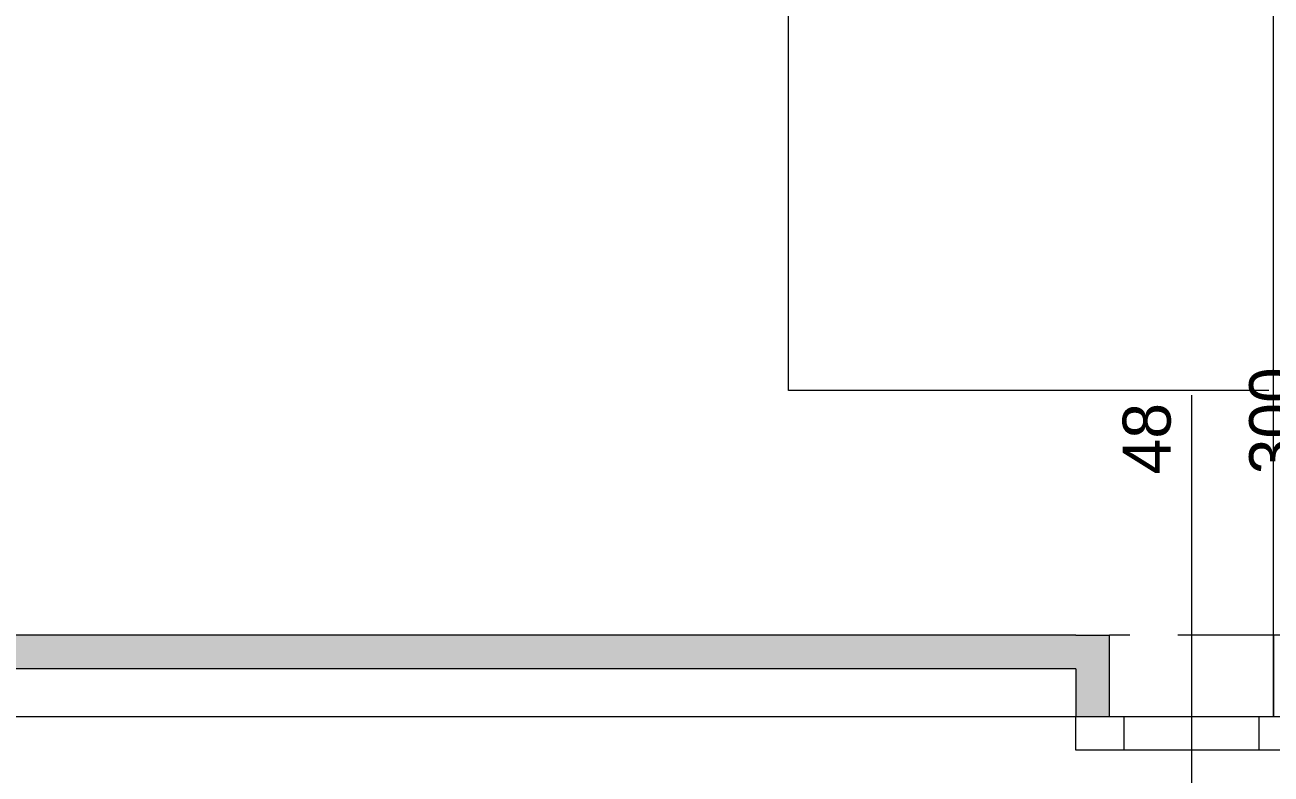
# Model space of a CAD drawing. Header units: metres. Extents: x -223175 to -223082, y -66 to 73.
# Drawn here: x -223170.498 to -223167.902, y 34.06 to 35.622 of the extents above; entities that cross this region are included whole.
import ezdxf
from ezdxf.enums import TextEntityAlignment as Align

# ---------------------------------------------------------------- set-up
doc = ezdxf.new("R2010")
doc.units = ezdxf.units.M
doc.header["$MEASUREMENT"] = 0
doc.linetypes.add('HIDDEN', pattern=[0.3, 0.2, -0.1])
for name, color, linetype in [('cs-lift.cs', 7, 'Continuous'), ('cs-schraffur allg.cs', 7, 'Continuous'), ('cs-wand tr.cs', 7, 'Continuous')]:
    doc.layers.add(name, color=color, linetype=linetype)

# ---------------------------------------------------------------- blocks, each defined once
blk = doc.blocks.new('1-Flügelfenster 21_29')
at = {"layer": 'cs-wand tr.cs', "color": 7, "linetype": 'Continuous', "lineweight": 13}
for p, q in [((-0.2411, 0), (-0.1411, 0)), ((-0.2411, -0.07), (-0.2411, 0)), ((-0.1411, 0), (-0.1411, -0.07)), ((-0.1411, 0), (0.1411, 0)), ((0.1411, -0.07), (0.1411, 0)), ((0.1411, 0), (0.2411, 0)), ((0.2411, 0), (0.2411, -0.07)), ((-0.1411, -0.07), (-0.2411, -0.07)), ((-0.1711, -0.07), (-0.1711, -0.24)), ((0.1411, -0.07), (-0.1411, -0.07)), ((0.2411, -0.07), (0.1411, -0.07)), ((0.1711, -0.07), (0.1711, -0.24)), ((-0.2411, -0.24), (-0.1711, -0.24)), ((0.2411, -0.24), (0.1711, -0.24))]:
    blk.add_line(p, q, dxfattribs=at)
at = {"layer": 'cs-wand tr.cs', "color": 7, "linetype": 'HIDDEN', "lineweight": 0}
blk.add_line((-0.1711, -0.24), (0.1711, -0.24), dxfattribs=at)
blk = doc.blocks.new('F Marker 21_19')
at = {"layer": 'cs-wand tr.cs', "color": 7, "linetype": 'Continuous', "lineweight": 13}
blk.add_line((0, -0.94), (0, 0.05), dxfattribs=at)
at = {"layer": 'cs-wand tr.cs', "color": 7, "lineweight": 13}
for tag, rotation, p in [('AC_SillPrefix_FPH', 360, (-0.1743, 0.1651)), ('DUMMY_273', 270, (-0.25, -0.7749)), ('DUMMY_272', 270, (0.0136, -0.7749))]:
    blk.add_attdef(tag, text='', height=0.1, rotation=rotation, dxfattribs=at).set_placement(p, align=Align.BOTTOM_LEFT)
blk = doc.blocks.new('Wand_252', base_point=(-14435.9413, 223168.3089))
at = {"layer": 'cs-wand tr.cs', "linetype": 'Continuous', "lineweight": 0, "true_color": 0x83bf46}
for points in [[(-14435.5013, 223168.3089), (-14435.5013, 223170.9578), (-14435.5713, 223170.8878), (-14435.5713, 223168.3089)], [(-14435.5013, 223168.3089), (-14435.5713, 223168.3089), (-14435.6713, 223168.3089), (-14435.6713, 223168.2389), (-14435.5013, 223168.2389)]]:
    blk.add_hatch(color=83, dxfattribs=at).paths.add_polyline_path(points)
at = {"layer": 'cs-wand tr.cs', "color": 7, "linetype": 'Continuous', "lineweight": 13}
for p, q in [((-14435.5713, 223168.3089), (-14435.5713, 223170.8878)), ((-14435.6713, 223170.7878), (-14435.6713, 223168.3089)), ((-14435.6713, 223168.3089), (-14435.6713, 223168.2389)), ((-14435.5713, 223168.3089), (-14435.6713, 223168.3089)), ((-14435.5013, 223168.3089), (-14435.5013, 223168.2389)), ((-14435.6713, 223168.2389), (-14435.5013, 223168.2389))]:
    blk.add_line(p, q, dxfattribs=at)
at = {"layer": 'cs-wand tr.cs', "color": 7, "linetype": 'Continuous', "lineweight": 13, "flags": 128}
blk.add_lwpolyline([(-14435.5013, 223168.3089), (-14435.5013, 223170.9578)], dxfattribs=at)
at = {"layer": 'cs-wand tr.cs', "color": 7, "linetype": 'Continuous', "lineweight": 13, "rotation": 90}
blk.add_blockref('F Marker 21_19', (-14435.9413, 223168.0677), dxfattribs=at).add_auto_attribs({'AC_SillPrefix_FPH': 'FPH 0', 'DUMMY_272': '48', 'DUMMY_273': '300'})
blk.add_blockref('1-Flügelfenster 21_29', (-14435.7413, 223168.0677), dxfattribs=at)

msp = doc.modelspace()

# ---------------------------------------------------------------- linework, layer by layer
at = {"layer": 'cs-lift.cs', "color": 252, "linetype": 'Continuous', "lineweight": 0, "true_color": 0x929292, "flags": 128}
msp.add_lwpolyline([(-223167.9071, 34.8601), (-223168.9073, 34.8601), (-223168.9073, 37.1701), (-223167.9071, 37.1701)], dxfattribs=at)
at = {"layer": 'cs-schraffur allg.cs', "color": 7, "linetype": 'Continuous', "lineweight": 0, "flags": 128}
msp.add_lwpolyline([(-223151.9371, 23.6753), (-223167.0171, 23.6753), (-223167.0171, 32.0401), (-223170.9578, 32.0401), (-223170.9578, 34.1801), (-223167.8973, 34.1801), (-223167.8973, 37.8702), (-223167.5971, 37.8702), (-223167.5971, 44.7149), (-223153.107, 44.7149), (-223153.107, 42.1201), (-223154.1071, 42.1201), (-223154.1071, 36.7701), (-223153.107, 36.7701), (-223153.107, 31.2601), (-223154.0871, 31.2601), (-223154.0871, 28.8601), (-223151.9371, 28.8601)], close=True, dxfattribs=at)

# ---------------------------------------------------------------- block references
at = {"layer": 'cs-wand tr.cs', "color": 7, "lineweight": 25, "rotation": 90}
msp.add_blockref('Wand_252', (-223168.3089, 33.9101), dxfattribs=at)

doc.saveas('drawing.dxf')
